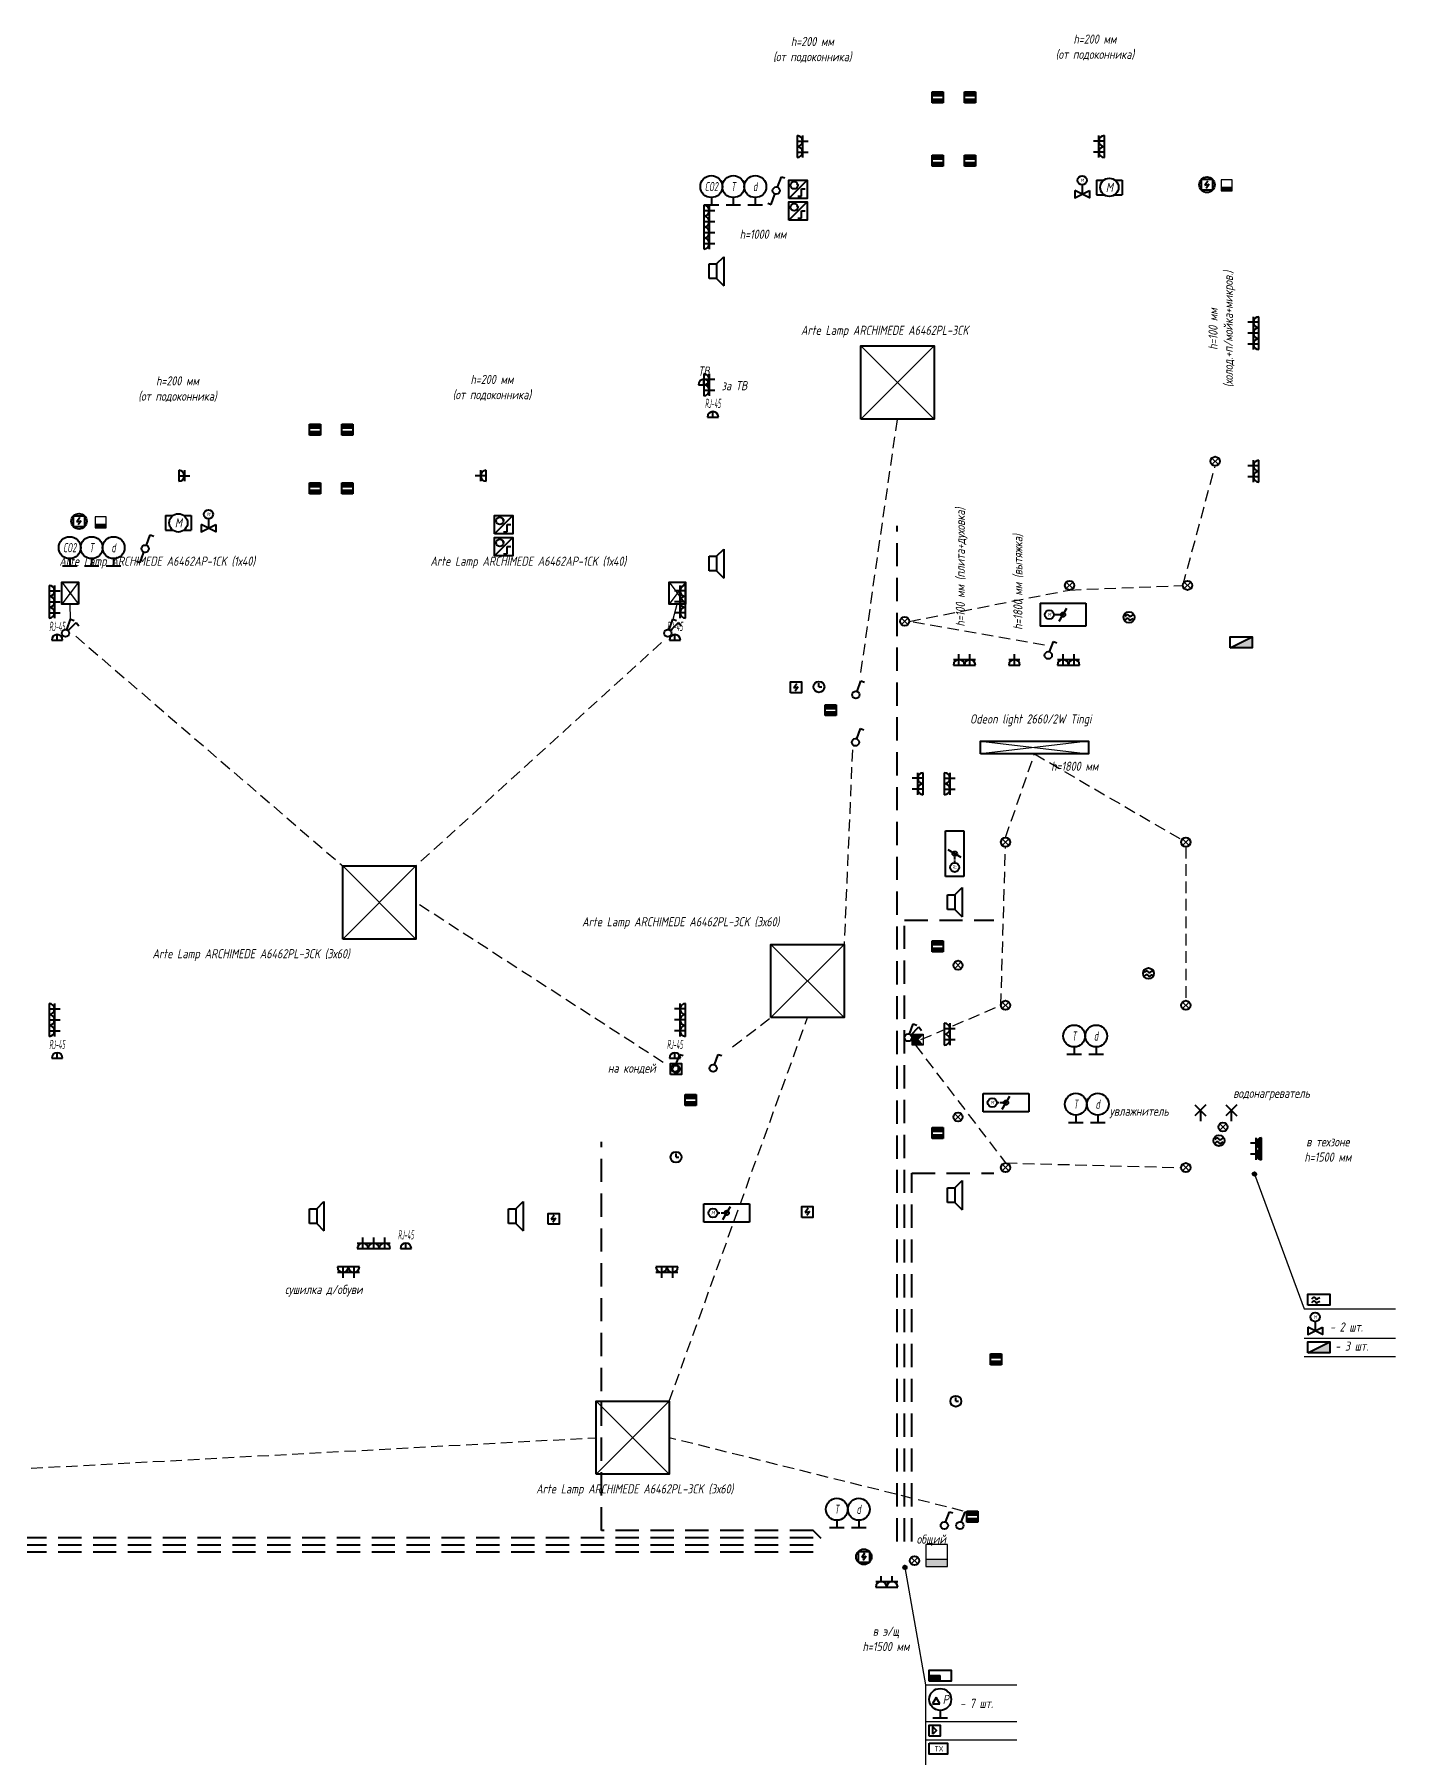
# Model space of a CAD drawing. Header units: millimetres. Extents: x 4401 to 32248, y -2196 to 17008.
# Drawn here: x 8871 to 16313, y 7588 to 17008 of the extents above; entities that cross this region are included whole.
import ezdxf
from ezdxf.enums import TextEntityAlignment as Align

# ---------------------------------------------------------------- set-up
doc = ezdxf.new("R2010")
doc.units = ezdxf.units.MM
doc.linetypes.add('DASHED', pattern=[19.05, 12.7, -6.35])
for name, color, linetype in [('02 Розетки', 7, 'Continuous'), ('03 Стационарное ЭО', 5, 'Continuous'), ('04 Освещение', 7, 'Continuous'), ('05 Слаботочка', 7, 'Continuous')]:
    doc.layers.add(name, color=color, linetype=linetype)
doc.styles.add('GOST typeA', font='GOST_A.TTF')
doc.styles.add('ГОСТ-ISOCPEUR', font='isocpeui.ttf', dxfattribs={"width": 0.8})

# ---------------------------------------------------------------- blocks, each defined once
blk = doc.blocks.new('розетка скрытая трехполюсная')
at = {"color": 0, "lineweight": -2}
for p, q in [((-1.5, 1.5), (1.5, 1.5)), ((-1.5, 0), (1.5, 0)), ((0, 0), (0, 3))]:
    blk.add_line(p, q, dxfattribs=at)
blk.add_arc((0, 0), 1.5, 0, 180, dxfattribs=at)
blk = doc.blocks.new('розетка открытая трехполюсная')
at = {"color": 0, "lineweight": -2}
for p, q in [((-1.5, 1.5), (1.5, 1.5)), ((-1.5, 0), (1.5, 0)), ((0, 1.5), (0, 3))]:
    blk.add_line(p, q, dxfattribs=at)
blk.add_arc((0, 0), 1.5, 0, 180, dxfattribs=at)
blk = doc.blocks.new('розетка скрытая трехполюсная IP54')
at = {"lineweight": -2}
h = blk.add_hatch(color=0, dxfattribs=at)
h.paths.add_polyline_path([(0, 0), (0, 1.5, 0.414214), (-1.5, 0)])
h.paths.add_polyline_path([(1.5, 0, 0.414214), (0, 1.5), (0, 0)])
at = {"color": 0, "lineweight": -2}
for p, q in [((-1.5, 1.5), (1.5, 1.5)), ((-1.5, 0), (1.5, 0)), ((0, 0), (0, 3))]:
    blk.add_line(p, q, dxfattribs=at)
blk.add_arc((0, 0), 1.5, 0, 180, dxfattribs=at)
blk = doc.blocks.new('стац. точка')
at = {"color": 0, "lineweight": -2}
for p, q in [((-1.5, 1.5), (1.5, -1.5)), ((1.5, 1.5), (-1.5, -1.5)), ((0, 0), (0, -3))]:
    blk.add_line(p, q, dxfattribs=at)
blk = doc.blocks.new('кнопка 1')
at = {"color": 0, "lineweight": -2}
for p, q in [((0.35, 0.94), (1.39, 3.78)), ((1.39, 3.78), (2.34, 3.45))]:
    blk.add_line(p, q, dxfattribs=at)
blk.add_circle((0, 0), 1, dxfattribs=at)
blk = doc.blocks.new('кнопка 2')
at = {"color": 0, "lineweight": -2}
for p, q in [((0.35, 0.94), (1.39, 3.78)), ((0.71, 0.71), (2.93, 2.93)), ((1.39, 3.78), (2.34, 3.45)), ((2.93, 2.93), (3.66, 2))]:
    blk.add_line(p, q, dxfattribs=at)
blk.add_circle((0, 0), 1, dxfattribs=at)
blk = doc.blocks.new('дроссель d100')
at = {"color": 0, "lineweight": -2}
for p, q in [((0, 0), (0, 100)), ((0, 100), (250, 100)), ((250, 100), (250, 0)), ((250, 0), (0, 0)), ((103.4, 14.7), (146.6, 85.3))]:
    blk.add_line(p, q, dxfattribs=at)
at = {"color": 0, "linetype": 'DASHED', "lineweight": -2}
blk.add_line((75, 50), (125, 50), dxfattribs=at)
at = {"color": 0, "lineweight": -2}
for centre, radius in [((50, 50), 25), ((125, 50), 12.5)]:
    blk.add_circle(centre, radius, dxfattribs=at)
at = {"color": 0, "lineweight": -2, "style": 'ГОСТ-ISOCPEUR', "width": 0.8}
blk.add_text('M', height=20, dxfattribs=at).set_placement((50, 50), align=Align.MIDDLE_CENTER)
blk = doc.blocks.new('электродвигатель')
at = {"color": 0, "lineweight": -2}
for p, q in [((0, 4), (0, 0)), ((0, 4), (2, 4)), ((0, 0), (2, 0)), ((5, 4), (7, 4)), ((5, 0), (7, 0)), ((7, 4), (7, 0))]:
    blk.add_line(p, q, dxfattribs=at)
blk.add_circle((3.5, 2), 2.5, dxfattribs=at)
at = {"color": 0, "lineweight": -2, "style": 'ГОСТ-ISOCPEUR', "width": 0.8}
blk.add_text('M', height=2.5, rotation=360, dxfattribs=at).set_placement((3.5, 2), align=Align.MIDDLE_CENTER)
blk = doc.blocks.new('энкодер')
at = {"color": 0, "lineweight": -2}
for p, q in [((0, 0), (5, 5)), ((2.43, 3.56), (2.2, 3.9)), ((2.43, 3.56), (2.66, 3.9)), ((2.48, 0.56), (3.48, 0.56)), ((3.48, 0.56), (3.48, 2.56)), ((3.48, 2.56), (4.48, 2.56))]:
    blk.add_line(p, q, dxfattribs=at)
blk.add_lwpolyline([(0, 0), (0, 5), (5, 5), (5, 0)], close=True, dxfattribs=at)
blk.add_circle((1.43, 3.56), 1, dxfattribs=at)
blk = doc.blocks.new('кнопка жалюзи')
at = {"color": 0, "lineweight": -2}
for p, q in [((0.35, 0.94), (1.39, 3.78)), ((1.39, 3.78), (2.34, 3.45)), ((-2.34, -3.45), (-1.39, -3.78)), ((-1.39, -3.78), (-0.35, -0.94))]:
    blk.add_line(p, q, dxfattribs=at)
blk.add_circle((0, 0), 1, dxfattribs=at)
blk = doc.blocks.new('датчик CO2')
at = {"color": 0, "lineweight": -2}
for p, q in [((-2, 0), (2, 0)), ((0, 2), (0, 0))]:
    blk.add_line(p, q, dxfattribs=at)
blk.add_circle((0, 5), 3, dxfattribs=at)
at = {"color": 0, "lineweight": -2, "style": 'ГОСТ-ISOCPEUR', "width": 0.6}
blk.add_text('CO2', height=2.5, rotation=360, dxfattribs=at).set_placement((-0.01, 5), align=Align.MIDDLE_CENTER)
blk = doc.blocks.new('датчик температуры')
at = {"color": 0, "lineweight": -2}
for p, q in [((-2, 0), (2, 0)), ((0, 2), (0, 0))]:
    blk.add_line(p, q, dxfattribs=at)
blk.add_circle((0, 5), 3, dxfattribs=at)
at = {"color": 0, "lineweight": -2, "style": 'ГОСТ-ISOCPEUR', "width": 0.6}
blk.add_text('T', height=2.5, rotation=360, dxfattribs=at).set_placement((-0.01, 5), align=Align.MIDDLE_CENTER)
blk = doc.blocks.new('датчик относительной влажности')
at = {"color": 0, "lineweight": -2}
for p, q in [((-2, 0), (2, 0)), ((0, 2), (0, 0))]:
    blk.add_line(p, q, dxfattribs=at)
blk.add_circle((0, 5), 3, dxfattribs=at)
at = {"color": 0, "lineweight": -2, "style": 'ГОСТ-ISOCPEUR', "width": 0.6}
blk.add_text('d', height=2.5, rotation=360, dxfattribs=at).set_placement((-0.01, 5), align=Align.MIDDLE_CENTER)
blk = doc.blocks.new('дымовой')
at = {"color": 0, "lineweight": -2}
for p, q in [((-1.3, 2.5), (-2.11, 1.35)), ((-2.11, 1.35), (-0.89, 1.65)), ((-0.89, 1.65), (-1.71, 0.5))]:
    blk.add_line(p, q, dxfattribs=at)
blk.add_lwpolyline([(-3, 0), (-3, 3), (0, 3), (0, 0)], close=True, dxfattribs=at)
blk = doc.blocks.new('ППК')
at = {"lineweight": -2}
blk.add_hatch(color=0, dxfattribs=at).paths.add_polyline_path([(-3, 0), (-3, 1.5), (-6, 1.5), (-6, 0)])
at = {"color": 0, "lineweight": -2}
for p in [(-6, 1.5), (-3, 0)]:
    blk.add_line(p, (-3, 1.5), dxfattribs=at)
blk.add_lwpolyline([(-6, 0), (-6, 3), (0, 3), (0, 0)], close=True, dxfattribs=at)
blk = doc.blocks.new('датчик давления')
at = {"color": 0, "lineweight": -2}
for p, q in [((-1.09, 5.56), (-2.09, 3.83)), ((-0.09, 3.83), (-1.09, 5.56)), ((-2.09, 3.83), (-0.09, 3.83)), ((-2, 0), (2, 0)), ((0, 2), (0, 0))]:
    blk.add_line(p, q, dxfattribs=at)
blk.add_circle((0, 5), 3, dxfattribs=at)
at = {"color": 0, "lineweight": -2, "style": 'ГОСТ-ISOCPEUR', "width": 0.8}
blk.add_text('P', height=2.5, rotation=360, dxfattribs=at).set_placement((1.5, 5), align=Align.MIDDLE_CENTER)
blk = doc.blocks.new('розетка ТВ')
at = {"color": 0, "lineweight": -2}
for p, q in [((-1.5, 0), (1.5, 0)), ((0, 0), (0, 1.5))]:
    blk.add_line(p, q, dxfattribs=at)
blk.add_arc((0, 0), 1.5, 0, 180, dxfattribs=at)
at = {"color": 0, "lineweight": -2, "style": 'ГОСТ-ISOCPEUR', "width": 0.8}
blk.add_text('ТВ', height=2.5, dxfattribs=at).set_placement((0, 2.5), align=Align.CENTER)
blk = doc.blocks.new('краб ТВ')
at = {"color": 0, "lineweight": -2}
blk.add_lwpolyline([(0, 0), (0, 3), (3, 3), (3, 0)], close=True, dxfattribs=at)
blk.add_lwpolyline([(1, 0.5), (1, 2.5), (2, 1.5), (1, 0.5)], dxfattribs=at)
blk = doc.blocks.new('розетка RJ-45')
at = {"color": 0, "lineweight": -2}
for p, q in [((-1.5, 0), (1.5, 0)), ((0, 0), (0, 1.5))]:
    blk.add_line(p, q, dxfattribs=at)
blk.add_arc((0, 0), 1.5, 0, 180, dxfattribs=at)
at = {"color": 0, "lineweight": -2, "style": 'ГОСТ-ISOCPEUR', "width": 0.4}
blk.add_text('RJ-45', height=2.5, dxfattribs=at).set_placement((0, 2.5), align=Align.CENTER)
blk = doc.blocks.new('панель медная')
at = {"color": 0, "lineweight": -2}
blk.add_lwpolyline([(0, 3), (5, 3), (5, 0), (0, 0)], close=True, dxfattribs=at)
at = {"color": 0, "lineweight": -2, "style": 'GOST typeA'}
blk.add_text('TX', height=1.5, dxfattribs=at).set_placement((1.43, 0.76))
blk = doc.blocks.new('часы')
at = {"color": 0, "lineweight": -2}
for q in [(9893.5, 982.52), (9894.25, 981.52)]:
    blk.add_line((9893.5, 981.52), q, dxfattribs=at)
blk.add_circle((9893.5, 981.52), 1.5, dxfattribs=at)
blk = doc.blocks.new('геркон')
at = {"lineweight": -2}
for points in [[(3, 2), (3, 3), (0, 3), (0, 2)], [(3, 0), (3, 1), (0, 1), (0, 0)]]:
    blk.add_hatch(color=0, dxfattribs=at).paths.add_polyline_path(points)
at = {"color": 0, "lineweight": -2}
for p, q in [((0, 0), (0, 3)), ((0, 3), (3, 3)), ((0, 2), (3, 2)), ((0, 1), (3, 1)), ((3, 0), (0, 0)), ((3, 3), (3, 0))]:
    blk.add_line(p, q, dxfattribs=at)
blk = doc.blocks.new('датчик протечки')
at = {"color": 0, "lineweight": -2}
blk.add_circle((0, 0), 1.5, dxfattribs=at)
at = {"color": 0, "lineweight": -2, "start_tangent": (0.745789, 0.666182), "end_tangent": (0.976749, -0.214388)}
for points in [[(-1.08, 0.27), (-0.41, 0.76), (0.2, 0.22), (1.14, 0.64)], [(-1.08, -0.73), (-0.41, -0.24), (0.2, -0.78), (1.14, -0.36)]]:
    blk.add_spline(points, degree=3, dxfattribs=at)
blk = doc.blocks.new('вентиль с электроприводом')
at = {"color": 0, "linetype": 'DASHED', "lineweight": -2}
blk.add_line((0, 2.5), (0, 0), dxfattribs=at)
at = {"color": 0, "lineweight": -2}
for points in [[(-2, 1), (-2, -1), (0, 0), (-2, 1)], [(2, 1), (2, -1), (0, 0), (2, 1)]]:
    blk.add_lwpolyline(points, dxfattribs=at)
blk.add_circle((0, 3.75), 1.25, dxfattribs=at)
at = {"color": 0, "lineweight": -2, "style": 'ГОСТ-ISOCPEUR', "width": 0.8}
blk.add_text('M', height=1, rotation=360, dxfattribs=at).set_placement((0, 3.75), align=Align.MIDDLE_CENTER)
blk = doc.blocks.new('контроллер протечек')
at = {"color": 0, "lineweight": -2}
blk.add_lwpolyline([(0, 0), (0, 3), (6, 3), (6, 0)], close=True, dxfattribs=at)
at = {"color": 0, "lineweight": -2, "start_tangent": (0.745789, 0.666182), "end_tangent": (0.976749, -0.214388)}
for points in [[(1.1, 1.73), (1.77, 2.23), (2.38, 1.68), (3.32, 2.1)], [(1.1, 0.73), (1.77, 1.23), (2.38, 0.68), (3.32, 1.1)]]:
    blk.add_spline(points, degree=3, dxfattribs=at)
blk = doc.blocks.new('громкоговоритель')
at = {"color": 0, "lineweight": -2}
for p, q in [((0, -2), (0, 2)), ((0, 2), (2, 2)), ((2, 2), (4, 4)), ((2, 2), (2, -2)), ((4, 4), (4, -4)), ((2, -2), (0, -2)), ((2, -2), (4, -4))]:
    blk.add_line(p, q, dxfattribs=at)
blk = doc.blocks.new('счетчик воды')
at = {"lineweight": -2}
blk.add_hatch(color=0, dxfattribs=at).paths.add_polyline_path([(6, 0), (6, 3), (0, 0)])
at = {"color": 0, "lineweight": -2}
blk.add_line((0, 0), (6, 3), dxfattribs=at)
blk.add_lwpolyline([(0, 0), (0, 3), (6, 3), (6, 0)], close=True, dxfattribs=at)
blk = doc.blocks.new('Охранный датчик')
blk.add_hatch(color=0).paths.add_polyline_path([(3, 3), (0, 3), (0, 0), (3, 0), (1.5, 1.5)])
at = {"color": 0}
for p, q in [((3, 3), (1.5, 1.5)), ((1.5, 1.5), (3, 0))]:
    blk.add_line(p, q, dxfattribs=at)
blk.add_lwpolyline([(3, 0), (0, 0), (0, 3), (3, 3)], close=True, dxfattribs=at)
blk = doc.blocks.new('регулятор')
at = {"color": 0, "lineweight": -2}
blk.add_lwpolyline([(-1.5, -1.5), (-1.5, 1.5), (1.5, 1.5), (1.5, -1.5)], close=True, dxfattribs=at)
blk.add_circle((0, 0), 1, dxfattribs=at)
blk = doc.blocks.new('шкаф')
blk.add_hatch(color=256).paths.add_polyline_path([(3, 0), (3, 1), (0, 1), (0, 0)])
blk.add_line((0, 1), (3, 1))
blk.add_lwpolyline([(0, 0), (3, 0), (3, 3), (0, 3)], close=True)

msp = doc.modelspace()

# ---------------------------------------------------------------- hatches: boundary and pattern name
at = {"layer": '05 Слаботочка'}
for points in [[(15531.7, 10778, 1), (15551.7, 10778, 1)], [(13621.2, 8627.1, 1), (13641.2, 8627.1, 1)]]:
    msp.add_hatch(color=256, dxfattribs=at).paths.add_polyline_path(points)

# ---------------------------------------------------------------- linework, layer by layer
at = {"layer": '04 Освещение', "color": 3}
for p, q in [((13389.8, 15305.7), (13789.8, 14905.7)), ((13789.8, 15305.7), (13389.8, 14905.7)), ((15344.9, 14657.2), (15309.6, 14692.5)), ((15309.6, 14657.2), (15344.9, 14692.5)), ((9111.2, 14013.1), (9021.2, 13893.1)), ((9021.2, 14013.1), (9111.2, 13893.1)), ((12431.2, 14013.1), (12341.2, 13893.1)), ((12341.2, 14013.1), (12431.2, 13893.1)), ((14548.7, 13978.2), (14513.3, 14013.5)), ((14513.3, 13978.2), (14548.7, 14013.5)), ((15193.5, 13978.2), (15158.1, 14013.5)), ((15158.1, 13978.2), (15193.5, 14013.5)), ((9068.8, 13810.6), (9066.2, 13893.1)), ((12362.7, 13810.6), (12386.2, 13893.1)), ((13647, 13781.5), (13611.6, 13816.9)), ((13611.6, 13781.5), (13647, 13816.9)), ((14043.7, 13145.1), (14633.7, 13075.1)), ((14633.7, 13145.1), (14043.7, 13075.1)), ((14198.7, 12574.6), (14163.3, 12609.9)), ((14163.3, 12574.6), (14198.7, 12609.9)), ((15184.7, 12574.6), (15149.3, 12609.9)), ((15149.3, 12574.6), (15184.7, 12609.9)), ((10556.7, 12462.2), (10956.7, 12062.2)), ((10956.7, 12462.2), (10556.7, 12062.2)), ((12898.5, 12033.6), (13298.5, 11633.6)), ((13298.5, 12033.6), (12898.5, 11633.6)), ((14198.7, 11683.1), (14163.3, 11718.4)), ((14163.3, 11683.1), (14198.7, 11718.4)), ((15184.7, 11683.1), (15149.3, 11718.4)), ((15149.3, 11683.1), (15184.7, 11718.4)), ((15387.3, 11017.9), (15351.9, 11053.2)), ((15351.9, 11017.9), (15387.3, 11053.2)), ((14198.7, 10795.6), (14163.3, 10831)), ((14163.3, 10795.6), (14198.7, 10831)), ((15184.7, 10795.6), (15149.3, 10831)), ((15149.3, 10795.6), (15184.7, 10831)), ((11941.9, 9536.5), (12341.9, 9136.5)), ((12341.9, 9536.5), (11941.9, 9136.5)), ((13700.6, 8646.4), (13665.3, 8681.8)), ((13665.3, 8646.4), (13700.6, 8681.8))]:
    msp.add_line(p, q, dxfattribs=at)
at = {"layer": '04 Освещение', "color": 3, "linetype": 'DASHED', "ltscale": 5}
for p, q in [((13390.1, 13520.3), (13589.8, 14905.7)), ((15150.8, 13995.8), (15327.3, 14649.9)), ((13654.3, 13799.2), (14531, 13970.8)), ((14531, 13970.8), (15150.8, 13995.8)), ((14394.7, 13668.4), (13654.3, 13799.2)), ((9096.8, 13718.6), (10556.7, 12462.2)), ((12300, 13683.6), (10956.7, 12462.2)), ((13343.6, 13096.7), (13298.5, 12033.6)), ((14181, 12617.3), (14338.7, 13075.1)), ((14338.7, 13075.1), (15145.4, 12604.9)), ((14156, 11700.7), (14181, 12567.3)), ((15167, 12567.3), (15167, 11725.7)), ((12309.5, 11388), (10956.7, 12262.2)), ((13718, 11512.6), (14156, 11700.7)), ((12341.9, 9536.5), (13098.5, 11633.6)), ((12688.8, 11473.7), (12898.5, 11633.6)), ((13688.1, 11483.3), (14181, 10838.3)), ((14181, 10838.3), (15142, 10813.3)), ((7807.4, 9112.9), (11941.9, 9336.5)), ((13949.9, 8935.2), (12341.9, 9336.5))]:
    msp.add_line(p, q, dxfattribs=at)
at = {"layer": '04 Освещение', "color": 3, "lineweight": 40}
for points in [[(13389.8, 14905.7), (13389.8, 15305.7), (13789.8, 15305.7), (13789.8, 14905.7)], [(9111.2, 13893.1), (9021.2, 13893.1), (9021.2, 14013.1), (9111.2, 14013.1)], [(12431.2, 13893.1), (12341.2, 13893.1), (12341.2, 14013.1), (12431.2, 14013.1)], [(10556.7, 12062.2), (10556.7, 12462.2), (10956.7, 12462.2), (10956.7, 12062.2)], [(12898.5, 11633.6), (12898.5, 12033.6), (13298.5, 12033.6), (13298.5, 11633.6)], [(11941.9, 9136.5), (11941.9, 9536.5), (12341.9, 9536.5), (12341.9, 9136.5)]]:
    msp.add_lwpolyline(points, close=True, dxfattribs=at)
at = {"layer": '04 Освещение', "color": 3, "lineweight": 40, "flags": 128}
msp.add_lwpolyline([(14043.7, 13075.1), (14043.7, 13145.1), (14633.7, 13145.1), (14633.7, 13075.1)], close=True, dxfattribs=at)
at = {"layer": '04 Освещение', "color": 3, "lineweight": 40}
for centre in [(15327.3, 14674.9), (14531, 13995.8), (15175.8, 13995.8), (13629.3, 13799.2), (14181, 12592.3), (15167, 12592.3), (14181, 11700.7), (15167, 11700.7), (15369.6, 11035.5), (14181, 10813.3), (15167, 10813.3), (13683, 8664.1)]:
    msp.add_circle(centre, 25, dxfattribs=at)
at = {"layer": '05 Слаботочка', "lineweight": 40}
for p, q in [((14370, 13898.6), (14620, 13898.6)), ((14370, 13898.6), (14370, 13773.6)), ((14473.4, 13800.8), (14516.7, 13871.4)), ((14620, 13898.6), (14620, 13773.6)), ((14620, 13773.6), (14370, 13773.6)), ((14445, 13836.1), (14495, 13836.1))]:
    msp.add_line(p, q, dxfattribs=at)
at = {"layer": '05 Слаботочка', "color": 1}
for p, q in [((13938.8, 11901.7), (13903.4, 11937.1)), ((13903.4, 11901.7), (13938.8, 11937.1)), ((13938.8, 11072.5), (13903.4, 11107.8)), ((13903.4, 11072.5), (13938.8, 11107.8))]:
    msp.add_line(p, q, dxfattribs=at)
at = {"layer": '05 Слаботочка'}
for p, q in [((15541.7, 10778), (15813.9, 10040.7)), ((15813.9, 10040.7), (16313.4, 10040.7)), ((15813.9, 9880.7), (16313.4, 9880.7)), ((15813.9, 9780.7), (16313.4, 9780.7)), ((13631.2, 8627.1), (13743.9, 7985.5)), ((13743.9, 7985.5), (14243.4, 7985.5)), ((13743.9, 7985.5), (13743.9, 6985.5)), ((13743.9, 7785.5), (14243.4, 7785.5)), ((13743.9, 7685.5), (14243.4, 7685.5))]:
    msp.add_line(p, q, dxfattribs=at)
at = {"layer": '05 Слаботочка', "linetype": 'DASHED', "lineweight": 40, "ltscale": 10}
for points in [[(13588.5, 8769.7), (13588.5, 10861.8), (13588.5, 14322)], [(13628.5, 8769.7), (13628.5, 12166), (14116.9, 12166)], [(13128.5, 8789.7), (7634.7, 8789.7), (7634.7, 10953.6)], [(13172.8, 8785.4), (13128.5, 8829.7), (11972.5, 8829.7), (11972.5, 10953.6)], [(13668.5, 8769.7), (13668.5, 10781.8), (14116.9, 10781.8)], [(13128.5, 8749.7), (7674.7, 8749.7), (6536.9, 8749.7)]]:
    msp.add_lwpolyline(points, dxfattribs=at)
at = {"layer": '05 Слаботочка', "linetype": 'DASHED', "lineweight": 40, "ltscale": 10, "flags": 128}
msp.add_lwpolyline([(13128.5, 8709.7), (7634.7, 8709.7), (7634.7, 6472.8)], dxfattribs=at)
at = {"layer": '05 Слаботочка', "color": 1, "lineweight": 40}
for centre, radius in [((15282.6, 16186.4), 42.4), ((9114.9, 14346.6), 42.4), ((13921.1, 11919.4), 25), ((13921.1, 11090.2), 25), ((13406.4, 8685), 42.4)]:
    msp.add_circle(centre, radius, dxfattribs=at)
at = {"layer": '05 Слаботочка', "lineweight": 40}
for centre, radius in [((14420, 13836.1), 25), ((14495, 13836.1), 12.5), ((15541.7, 10778), 10), ((13631.2, 8627.1), 10)]:
    msp.add_circle(centre, radius, dxfattribs=at)

# ---------------------------------------------------------------- block references
at = {"layer": '02 Розетки', "color": 1, "lineweight": 40, "xscale": 20, "yscale": 20, "zscale": 20}
for name, p, rotation in [('розетка скрытая трехполюсная', (13041.2, 16425.1), 270), ('розетка скрытая трехполюсная', (13041.2, 16365.1), 270), ('розетка скрытая трехполюсная', (14721.2, 16425.1), 90), ('розетка скрытая трехполюсная', (14721.2, 16365.1), 90), ('розетка скрытая трехполюсная', (12531.2, 16045.1), 270), ('розетка скрытая трехполюсная', (12531.2, 15985.1), 270), ('розетка скрытая трехполюсная', (12531.2, 15925.1), 270), ('розетка скрытая трехполюсная', (12531.2, 15865.1), 270), ('розетка скрытая трехполюсная', (15566.2, 15435), 89.99999999999999), ('розетка скрытая трехполюсная', (15566.2, 15375), 89.99999999999999), ('розетка скрытая трехполюсная', (15566.2, 15315), 89.99999999999999), ('розетка скрытая трехполюсная', (12531.2, 15122.6), 270), ('розетка скрытая трехполюсная', (12531.2, 15062.6), 270), ('розетка скрытая трехполюсная', (9661.2, 14595.1), 270), ('розетка скрытая трехполюсная', (11341.2, 14595.1), 90), ('розетка скрытая трехполюсная', (15566.2, 14650.1), 89.99999999999999), ('розетка скрытая трехполюсная', (15566.2, 14590.1), 89.99999999999999), ('розетка скрытая трехполюсная', (8951.2, 13966.3), 270), ('розетка скрытая трехполюсная', (12431.2, 13966.3), 89.99999999999999), ('розетка скрытая трехполюсная', (8951.2, 13906.3), 270), ('розетка скрытая трехполюсная', (8951.2, 13846.3), 270), ('розетка скрытая трехполюсная', (12431.2, 13906.3), 89.99999999999999), ('розетка скрытая трехполюсная', (12431.2, 13846.3), 89.99999999999999), ('розетка скрытая трехполюсная', (13926.3, 13560.1), 359.9999999999999), ('розетка скрытая трехполюсная', (13986.3, 13560.1), 359.9999999999999), ('розетка скрытая трехполюсная', (14229.1, 13560.1), 359.9999999999999), ('розетка скрытая трехполюсная', (14495.4, 13560.1), 359.9999999999999), ('розетка скрытая трехполюсная', (14555.4, 13560.1), 359.9999999999999), ('розетка скрытая трехполюсная', (13731.2, 12941.9), 89.99999999999999), ('розетка скрытая трехполюсная', (13731.2, 12881.9), 89.99999999999999), ('розетка скрытая трехполюсная', (13846.2, 12941.9), 270), ('розетка скрытая трехполюсная', (13846.2, 12881.9), 270), ('розетка скрытая трехполюсная', (8951.2, 11680.4), 270), ('розетка скрытая трехполюсная', (12431.2, 11680.4), 89.99999999999999), ('розетка скрытая трехполюсная', (8951.2, 11620.4), 270), ('розетка скрытая трехполюсная', (8951.2, 11560.4), 270), ('розетка скрытая трехполюсная', (12431.2, 11620.4), 89.99999999999999), ('розетка скрытая трехполюсная', (12431.2, 11560.4), 89.99999999999999), ('розетка скрытая трехполюсная', (13846.2, 11572.7), 270), ('розетка скрытая трехполюсная', (13846.2, 11512.7), 270), ('розетка скрытая трехполюсная IP54', (15581.2, 10946.2), 90), ('розетка скрытая трехполюсная IP54', (15581.2, 10886.2), 90), ('розетка скрытая трехполюсная', (10666.2, 10370.1), 359.9999999999999), ('розетка скрытая трехполюсная', (10726.2, 10370.1), 359.9999999999999), ('розетка скрытая трехполюсная', (10786.2, 10370.1), 359.9999999999999), ('розетка скрытая трехполюсная', (10557.7, 10270.1), 180), ('розетка скрытая трехполюсная', (10617.7, 10270.1), 180), ('розетка скрытая трехполюсная', (12299.5, 10270.1), 180), ('розетка скрытая трехполюсная', (12359.5, 10270.1), 180)]:
    msp.add_blockref(name, p, dxfattribs=dict(at, rotation=rotation))
for p in [(13501.2, 8520.1), (13561.2, 8520.1)]:
    msp.add_blockref('розетка открытая трехполюсная', p, dxfattribs=at)
at = {"layer": '03 Стационарное ЭО', "lineweight": 40, "xscale": 20, "yscale": 20, "zscale": 20}
for p in [(15246.1, 11126.3), (15415.4, 11126.3)]:
    msp.add_blockref('стац. точка', p, dxfattribs=at)
at = {"layer": '04 Освещение', "color": 3, "lineweight": 40, "xscale": 20, "yscale": 20, "zscale": 20}
for name, p in [('кнопка 2', (9040.9, 13735.1)), ('кнопка 2', (12334.8, 13735.1)), ('кнопка 1', (14414.8, 13613.8)), ('кнопка 1', (13362.2, 13397.9)), ('кнопка 1', (13360, 13138.2)), ('кнопка 2', (13648.6, 11523.5)), ('кнопка 1', (12371.6, 11356.1)), ('кнопка 1', (12582.4, 11356.1)), ('кнопка 1', (13931.5, 8856.3))]:
    msp.add_blockref(name, p, dxfattribs=at)
at = {"layer": '04 Освещение', "color": 1, "lineweight": 40, "xscale": 20, "yscale": 20, "zscale": 20}
msp.add_blockref('кнопка 1', (13846.4, 8856.3), dxfattribs=at)
at = {"layer": '05 Слаботочка', "lineweight": 40}
for name, p, xscale, yscale, zscale in [('геркон', (13779.3, 16633.5), 20, 20, 20), ('геркон', (13956.5, 16633.5), 20, 20, 20), ('геркон', (13779.3, 16288.5), 20, 20, 20), ('геркон', (13956.5, 16288.5), 20, 20, 20), ('датчик CO2', (12572.5, 16076.4), 20, 20, 20), ('датчик температуры', (12692.5, 16076.4), 20, 20, 20), ('датчик относительной влажности', (12812.5, 16076.4), 20, 20, 20), ('кнопка жалюзи', (12927.3, 16154.4), 20, 20, 20), ('энкодер', (12996.2, 16112.1), 20, 20, 20), ('электродвигатель', (14678.9, 16132.1), 20, 20, 20), ('шкаф', (15359.2, 16153.7), 20, 20, 20), ('энкодер', (12996.2, 15992.1), 20, 20, 20), ('громкоговоритель', (12560, 15713.2), 20, 20, 20), ('геркон', (10374.9, 14818.2), 20, 20, 20), ('геркон', (10552.1, 14818.2), 20, 20, 20), ('геркон', (10374.9, 14497.5), 20, 20, 20), ('геркон', (10552.1, 14497.5), 20, 20, 20), ('шкаф', (9203.7, 14311.4), 20, 20, 20), ('электродвигатель', (9588.3, 14297.8), 20, 20, 20), ('энкодер', (11387, 14277.8), 20, 20, 20), ('датчик CO2', (9064, 14102.3), 20, 20, 20), ('датчик температуры', (9184, 14102.3), 20, 20, 20), ('датчик относительной влажности', (9304, 14102.3), 20, 20, 20), ('кнопка жалюзи', (9476.3, 14196.7), 20, 20, 20), ('энкодер', (11387, 14157.8), 20, 20, 20), ('громкоговоритель', (12560, 14115), 20, 20, 20), ('геркон', (13194.2, 13283.9), 20, 20, 20), ('громкоговоритель', (13863.1, 12264.8), 20, 20, 20), ('геркон', (13779.3, 11992.4), 20, 20, 20), ('датчик температуры', (14556.3, 11432.5), 20, 20, 20), ('датчик относительной влажности', (14676.3, 11432.5), 20, 20, 20), ('регулятор', (12379.9, 11352), 20, 20, 20), ('геркон', (12429.2, 11152.9), 20, 20, 20), ('датчик температуры', (14565.3, 11059.6), 20, 20, 20), ('датчик относительной влажности', (14685.3, 11059.6), 20, 20, 20), ('геркон', (13779.3, 10971.5), 20, 20, 20), ('громкоговоритель', (13863.1, 10661.9), 20, 20, 20), ('громкоговоритель', (10374.4, 10547.1), 20, 20, 20), ('громкоговоритель', (11463.4, 10547.1), 20, 20, 20), ('геркон', (14098.9, 9734.9), 20, 20, 20), ('датчик температуры', (13258.5, 8845.1), 20, 20, 20), ('датчик относительной влажности', (13378.5, 8845.1), 20, 20, 20), ('геркон', (13969.5, 8874.6), 20, 20, 20), ('шкаф', (13744.5, 8632.2), 40, 40, 40), ('датчик давления', (13823.9, 7805.5), 20, 20, 20), ('панель медная', (13763.9, 7605.5), 20, 20, 20)]:
    msp.add_blockref(name, p, dxfattribs=dict(at, xscale=xscale, yscale=yscale, zscale=zscale))
at = {"layer": '05 Слаботочка', "color": 2, "lineweight": 40, "xscale": 20, "yscale": 20, "zscale": 20}
for p in [(14599.7, 16135.3), (9822.6, 14309.7)]:
    msp.add_blockref('вентиль с электроприводом', p, dxfattribs=at)
at = {"layer": '05 Слаботочка', "color": 1, "lineweight": 40, "xscale": 20, "yscale": 20, "zscale": 20}
for name, p in [('дымовой', (15312.7, 16156.4)), ('дымовой', (9145, 14316.6)), ('дымовой', (13065.7, 13408.4)), ('Охранный датчик', (13671.2, 11483)), ('дымовой', (11739.5, 10503)), ('дымовой', (13127.9, 10540.7)), ('дымовой', (13436.5, 8655)), ('ППК', (13883.9, 8005.5))]:
    msp.add_blockref(name, p, dxfattribs=at)
at = {"layer": '05 Слаботочка', "color": 6, "lineweight": 40, "xscale": 20, "yscale": 20, "zscale": 20}
for name, p in [('розетка ТВ', (12531.2, 15092.6)), ('розетка RJ-45', (12581, 14916.3)), ('розетка RJ-45', (8995.4, 13697.1)), ('розетка RJ-45', (12373.2, 13697.1)), ('розетка RJ-45', (8995.4, 11411.2)), ('розетка RJ-45', (12373.2, 11411.2)), ('розетка RJ-45', (10902.3, 10370.6)), ('краб ТВ', (13763.9, 7705.5))]:
    msp.add_blockref(name, p, dxfattribs=at)
at = {"layer": '05 Слаботочка', "color": 4, "lineweight": 40, "xscale": 20, "yscale": 20, "zscale": 20}
for name, p in [('датчик протечки', (14856.6, 13821.7)), ('счетчик воды', (15408.7, 13654.3)), ('датчик протечки', (14962.6, 11874.5)), ('датчик протечки', (15348, 10960.7)), ('контроллер протечек', (15833.9, 10060.7)), ('вентиль с электроприводом', (15873.9, 9920.7)), ('счетчик воды', (15833.9, 9800.7))]:
    msp.add_blockref(name, p, dxfattribs=at)
at = {"layer": '05 Слаботочка', "color": 5, "lineweight": 40, "xscale": 20, "yscale": 20, "zscale": 20}
for p in [(-184709.4, -6189.1), (-185490.6, -8760.3), (-183960.9, -10094.5)]:
    msp.add_blockref('часы', p, dxfattribs=at)
at = {"layer": '05 Слаботочка', "lineweight": 40}
for p, rotation in [((13953.2, 12404.1), 89.99999999999999), ((14058.2, 11118.1), 360), ((12531.2, 10515.3), 360)]:
    msp.add_blockref('дроссель d100', p, dxfattribs=dict(at, rotation=rotation))

# ---------------------------------------------------------------- texts
at = {"layer": '02 Розетки', "linetype": 'Continuous', "char_height": 50, "attachment_point": 5, "style": 'ГОСТ-ISOCPEUR'}
for s, width, gutter_width, insert in [('{\\pxqc;h=200 мм\\P(от подоконника)}', 1391.503, 1073.2, (13124.8, 16924.2)), ('{\\pxqc;h=200 мм\\P(от подоконника)}', 1391.503, 1073.2, (14669.8, 16937.2)), ('{\\pxqc;h=1000 мм}', 1391.503, 1391.5, (12854.8, 15915.7)), ('{\\pxqc;h=200 мм\\P(от подоконника)}', 1391.503, 1073.2, (9653.4, 15068.4)), ('{\\pxqc;h=200 мм\\P(от подоконника)}', 1391.503, 1073.2, (11372.7, 15076.4)), ('{\\pxqc;за ТВ}', 957.621, 957.6, (12698.7, 15087.8)), ('{\\pxqc;h=1800 мм}', 1073.174, 1073.2, (14559.3, 13007.3)), ('{\\pxqc;в техзоне\\Ph=1500 мм}', 1073.174, 1073.2, (15943.4, 10912.3)), ('{\\pxqc;сушилка д/обуви}', 1073.174, 1073.2, (10453.4, 10140.1)), ('{\\pxqc;в э/щ\\Ph=1500 мм}', 1073.174, 1073.2, (13527.3, 8236.6))]:
    msp.add_mtext_dynamic_manual_height_columns(s, width=width, gutter_width=gutter_width, heights=[446.2], dxfattribs=dict(at, insert=insert))
at = {"layer": '02 Розетки', "linetype": 'Continuous', "char_height": 50, "attachment_point": 5, "rotation": 90, "style": 'ГОСТ-ISOCPEUR'}
for s, width, gutter_width, heights, insert in [('{\\pxqc;h=100 мм\\P(холод.+п/мойка+микров.)}', 2386.878, 2386.9, [530.4], (15364, 15397.3)), ('{\\pxqc;h=100 мм (плита+духовка)}', 2386.878, 1955.8, [530.4], (13940.5, 14095.6)), ('{\\pxqc;h=1800 мм (вытяжка)}', 1955.839, 1073.2, [522.3], (14251, 14014.1))]:
    msp.add_mtext_dynamic_manual_height_columns(s, width=width, gutter_width=gutter_width, heights=heights, dxfattribs=dict(at, insert=insert))
at = {"layer": '03 Стационарное ЭО', "color": 7, "linetype": 'Continuous', "style": 'ГОСТ-ISOCPEUR', "width": 0.8}
for s, p in [('водонагреватель', (15426, 11194.4)), ('увлажнитель', (14750.7, 11096.5))]:
    msp.add_text(s, height=50, dxfattribs=at).set_placement(p)
at = {"layer": '04 Освещение', "color": 3, "style": 'ГОСТ-ISOCPEUR', "width": 0.8}
for s, p in [('Arte Lamp ARCHIMEDE A6462PL-3CK', (13062.3, 15365.8)), ('Arte Lamp ARCHIMEDE A6462AP-1CK (1х40)', (9007.3, 14103.4)), ('Arte Lamp ARCHIMEDE A6462AP-1CK (1х40)', (11036.4, 14103.4)), ('Odeon light 2660/2W Tingi', (13986.8, 13240.8)), ('Arte Lamp ARCHIMEDE A6462PL-3CK (3х60)', (11865.8, 12132.2)), ('Arte Lamp ARCHIMEDE A6462PL-3CK (3х60)', (9516.8, 11957.4)), ('Arte Lamp ARCHIMEDE A6462PL-3CK (3х60)', (11614.4, 9031.7))]:
    msp.add_text(s, height=50, dxfattribs=at).set_placement(p)
at = {"layer": '04 Освещение', "color": 1, "style": 'ГОСТ-ISOCPEUR', "width": 0.8}
msp.add_text('общий', height=50, dxfattribs=at).set_placement((13694.7, 8756.8))
at = {"layer": '05 Слаботочка', "lineweight": 40, "style": 'ГОСТ-ISOCPEUR', "width": 0.8}
msp.add_text('M', height=20, rotation=360, dxfattribs=at).set_placement((14420, 13836.1), align=Align.MIDDLE_CENTER)
at = {"layer": '05 Слаботочка', "char_height": 50, "attachment_point": 1, "style": 'ГОСТ-ISOCPEUR'}
for s, insert, width in [('{на кондей}', (12006.4, 11381.7), 356.906), ('{- 2 шт.}', (15954.9, 9966.6), 905.919), ('{- 3 шт.}', (15983.7, 9862), 905.919), ('{- 7 шт.}', (13932.4, 7908.8), 905.919)]:
    msp.add_mtext(s, dxfattribs=dict(at, insert=insert, width=width))

doc.saveas('drawing.dxf')
